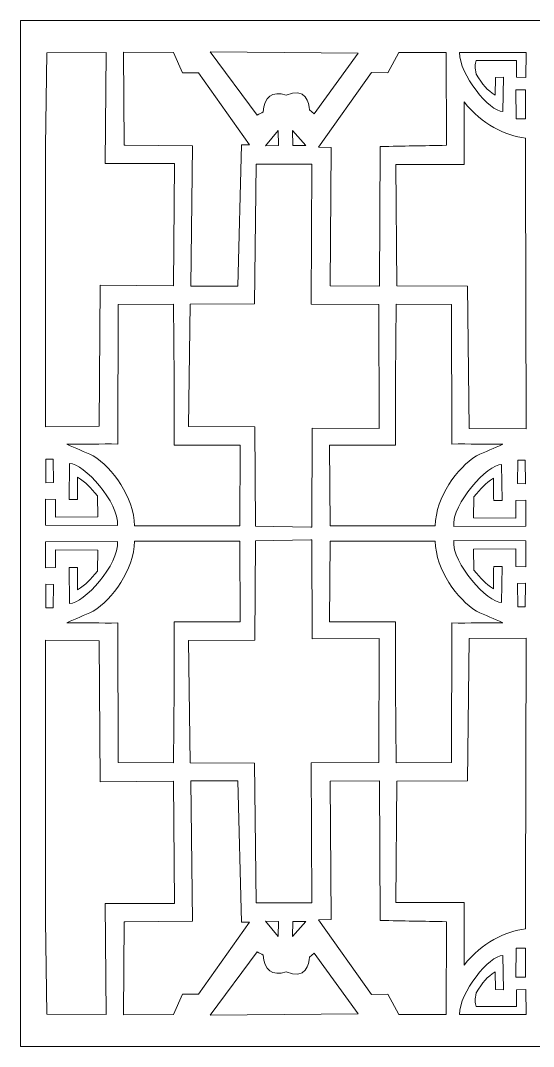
# Model space of a CAD drawing. Header units: centimetres. Extents: x 15.1 to 27.4, y 3.5 to 9.4.
# Drawn here: x 15.12 to 18.07, y 3.52 to 9.43 of the extents above; entities that cross this region are included whole.
import ezdxf

# ---------------------------------------------------------------- set-up
doc = ezdxf.new("R2010")
doc.units = ezdxf.units.CM
doc.header["$MEASUREMENT"] = 0
doc.layers.add('layer 1', color=7, linetype='Continuous')

msp = doc.modelspace()

# ---------------------------------------------------------------- linework, layer by layer
at = {"layer": 'layer 1', "color": 250, "lineweight": 9}
for points, knots in [([(15.11952, 9.42503), (15.11952, 9.42503), (21.02746, 9.42503), (21.02746, 9.42503), (21.02746, 9.42503), (21.02746, 9.42503), (21.02746, 3.51782), (21.02746, 3.51782), (21.02746, 3.51782), (21.02746, 3.51782), (15.11952, 3.51782), (15.11952, 3.51782), (15.11952, 3.51782), (15.11952, 3.51782), (15.11952, 9.42503), (15.11952, 9.42503)], [0, 0, 0, 0, 0.2, 0.2, 0.2, 0.2, 0.4, 0.4, 0.4, 0.4, 0.6, 0.6, 0.6, 0.6, 1, 1, 1, 1]), ([(15.2719, 9.23971), (15.2719, 9.23971), (15.26427, 8.69928), (15.26427, 8.69928), (15.26427, 8.69928), (15.26427, 8.69928), (15.26254, 7.08624), (15.26254, 7.08624), (15.26254, 7.08624), (15.26254, 7.08624), (15.57209, 7.08964), (15.57209, 7.08964), (15.57209, 7.08964), (15.57209, 7.08964), (15.57851, 7.90054), (15.57851, 7.90054), (15.57851, 7.90054), (15.57851, 7.90054), (16.00142, 7.8966), (16.00142, 7.8966), (16.00142, 7.8966), (16.00142, 7.8966), (16.00601, 8.6014), (16.00601, 8.6014), (16.00601, 8.6014), (16.00601, 8.6014), (15.6077, 8.60136), (15.6077, 8.60136), (15.6077, 8.60136), (15.6077, 8.60136), (15.6125, 9.24012), (15.6125, 9.24012), (15.6125, 9.24012), (15.6125, 9.24012), (15.2719, 9.23971), (15.2719, 9.23971)], [0, 0, 0, 0, 0.1, 0.1, 0.1, 0.1, 0.2, 0.2, 0.2, 0.2, 0.3, 0.3, 0.3, 0.3, 0.4, 0.4, 0.4, 0.4, 0.5, 0.5, 0.5, 0.5, 0.6, 0.6, 0.6, 0.6, 0.7, 0.7, 0.7, 0.7, 0.8, 0.8, 0.8, 0.8, 1, 1, 1, 1]), ([(15.7123, 9.24197), (15.7123, 9.24197), (15.7163, 8.70762), (15.7163, 8.70762), (15.7163, 8.70762), (15.7163, 8.70762), (15.72216, 8.70773), (15.72216, 8.70773), (15.72216, 8.70773), (15.72216, 8.70773), (16.10985, 8.70315), (16.10985, 8.70315), (16.10985, 8.70315), (16.10985, 8.70315), (16.10112, 7.89629), (16.10112, 7.89629), (16.10112, 7.89629), (16.10112, 7.89629), (16.37127, 7.89602), (16.37127, 7.89602), (16.37127, 7.89602), (16.37127, 7.89602), (16.39164, 8.70835), (16.39164, 8.70835), (16.39164, 8.70835), (16.39164, 8.70835), (16.43861, 8.70922), (16.43861, 8.70922), (16.43861, 8.70922), (16.43861, 8.70922), (16.1444, 9.12342), (16.1444, 9.12342), (16.1444, 9.12342), (16.1444, 9.12342), (16.05159, 9.12324), (16.05159, 9.12324), (16.05159, 9.12324), (16.05159, 9.12324), (16.00008, 9.24141), (16.00008, 9.24141), (16.00008, 9.24141), (16.00008, 9.24141), (15.7123, 9.24197), (15.7123, 9.24197)], [0, 0, 0, 0, 0.0833333, 0.0833333, 0.0833333, 0.0833333, 0.1666667, 0.1666667, 0.1666667, 0.1666667, 0.25, 0.25, 0.25, 0.25, 0.3333333, 0.3333333, 0.3333333, 0.3333333, 0.4166667, 0.4166667, 0.4166667, 0.4166667, 0.5, 0.5, 0.5, 0.5, 0.5833333, 0.5833333, 0.5833333, 0.5833333, 0.6666667, 0.6666667, 0.6666667, 0.6666667, 0.75, 0.75, 0.75, 0.75, 0.8333333, 0.8333333, 0.8333333, 0.8333333, 1, 1, 1, 1]), ([(16.21141, 9.24531), (16.21141, 9.24531), (16.48242, 8.88033), (16.48242, 8.88033), (16.48242, 8.88033), (16.49406, 8.88642), (16.50568, 8.89252), (16.51732, 8.8986), (16.51732, 8.8986), (16.5212, 8.98449), (16.56847, 9.0218), (16.64846, 8.99489), (16.64846, 8.99489), (16.75992, 9.04554), (16.78507, 8.94842), (16.78329, 8.91027), (16.78329, 8.91027), (16.78329, 8.91027), (16.81107, 8.88855), (16.81107, 8.88855), (16.81107, 8.88855), (16.81107, 8.88855), (17.06309, 9.23755), (17.06309, 9.23755), (17.06309, 9.23755), (17.06309, 9.23755), (16.21141, 9.24531), (16.21141, 9.24531)], [0, 0, 0, 0, 0.125, 0.125, 0.125, 0.125, 0.25, 0.25, 0.25, 0.25, 0.375, 0.375, 0.375, 0.375, 0.5, 0.5, 0.5, 0.5, 0.625, 0.625, 0.625, 0.625, 0.75, 0.75, 0.75, 0.75, 1, 1, 1, 1]), ([(17.29835, 9.24065), (17.29835, 9.24065), (17.2355, 9.12328), (17.2355, 9.12328), (17.2355, 9.12328), (17.2355, 9.12328), (17.14147, 9.12492), (17.14147, 9.12492), (17.14147, 9.12492), (17.14147, 9.12492), (16.83485, 8.69574), (16.83485, 8.69574), (16.83485, 8.69574), (16.83485, 8.69574), (16.90868, 8.69441), (16.90868, 8.69441), (16.90868, 8.69441), (16.90868, 8.69441), (16.90288, 7.89709), (16.90288, 7.89709), (16.90288, 7.89709), (16.90288, 7.89709), (17.18749, 7.89624), (17.18749, 7.89624), (17.18749, 7.89624), (17.18749, 7.89624), (17.19047, 8.69961), (17.19047, 8.69961), (17.19047, 8.69961), (17.32744, 8.70214), (17.43547, 8.70413), (17.57244, 8.70666), (17.57244, 8.70666), (17.57244, 8.70666), (17.5714, 9.24148), (17.5714, 9.24148), (17.5714, 9.24148), (17.5714, 9.24148), (17.29835, 9.24065), (17.29835, 9.24065)], [0, 0, 0, 0, 0.0909091, 0.0909091, 0.0909091, 0.0909091, 0.1818182, 0.1818182, 0.1818182, 0.1818182, 0.2727273, 0.2727273, 0.2727273, 0.2727273, 0.3636364, 0.3636364, 0.3636364, 0.3636364, 0.4545455, 0.4545455, 0.4545455, 0.4545455, 0.5454545, 0.5454545, 0.5454545, 0.5454545, 0.6363636, 0.6363636, 0.6363636, 0.6363636, 0.7272727, 0.7272727, 0.7272727, 0.7272727, 0.8181818, 0.8181818, 0.8181818, 0.8181818, 1, 1, 1, 1]), ([(17.8972, 8.90105), (17.82089, 8.89952), (17.6447, 9.11464), (17.64799, 9.24141), (17.64799, 9.24141), (17.64799, 9.24141), (18.03055, 9.23999), (18.03055, 9.23999), (18.03055, 9.23999), (18.03055, 9.23999), (18.03013, 9.09732), (18.03013, 9.09732), (18.03013, 9.09732), (18.03013, 9.09732), (17.97474, 9.09842), (17.97474, 9.09842), (17.97474, 9.09842), (17.97474, 9.09842), (17.97477, 9.19559), (17.97477, 9.19559), (17.97477, 9.19559), (17.97477, 9.19559), (17.74279, 9.19406), (17.74279, 9.19406), (17.74279, 9.19406), (17.73643, 9.17517), (17.73497, 9.15133), (17.74398, 9.11606), (17.74398, 9.11606), (17.78103, 9.05611), (17.80549, 9.02435), (17.85344, 8.99454), (17.85344, 8.99454), (17.85344, 8.99454), (17.85429, 9.09763), (17.85429, 9.09763), (17.85429, 9.09763), (17.85429, 9.09763), (17.9, 9.09824), (17.9, 9.09824), (17.9, 9.09824), (17.9, 9.09824), (17.8972, 8.90105), (17.8972, 8.90105)], [0, 0, 0, 0, 0.0833333, 0.0833333, 0.0833333, 0.0833333, 0.1666667, 0.1666667, 0.1666667, 0.1666667, 0.25, 0.25, 0.25, 0.25, 0.3333333, 0.3333333, 0.3333333, 0.3333333, 0.4166667, 0.4166667, 0.4166667, 0.4166667, 0.5, 0.5, 0.5, 0.5, 0.5833333, 0.5833333, 0.5833333, 0.5833333, 0.6666667, 0.6666667, 0.6666667, 0.6666667, 0.75, 0.75, 0.75, 0.75, 0.8333333, 0.8333333, 0.8333333, 0.8333333, 1, 1, 1, 1]), ([(17.97383, 8.85845), (17.97383, 8.85845), (17.97153, 9.02515), (17.97153, 9.02515), (17.97153, 9.02515), (17.97153, 9.02515), (18.02774, 9.0261), (18.02774, 9.0261), (18.02774, 9.0261), (18.02774, 9.0261), (18.02753, 8.85882), (18.02753, 8.85882), (18.02753, 8.85882), (18.02753, 8.85882), (17.97383, 8.85845), (17.97383, 8.85845)], [0, 0, 0, 0, 0.2, 0.2, 0.2, 0.2, 0.4, 0.4, 0.4, 0.4, 0.6, 0.6, 0.6, 0.6, 1, 1, 1, 1]), ([(17.67503, 8.95605), (17.67503, 8.95605), (17.67392, 8.59695), (17.67392, 8.59695), (17.67392, 8.59695), (17.67392, 8.59695), (17.28047, 8.59556), (17.28047, 8.59556), (17.28047, 8.59556), (17.28047, 8.59556), (17.28751, 7.89685), (17.28751, 7.89685), (17.28751, 7.89685), (17.28751, 7.89685), (17.69306, 7.89571), (17.69306, 7.89571), (17.69306, 7.89571), (17.69306, 7.89571), (17.7027, 7.07511), (17.7027, 7.07511), (17.7027, 7.07511), (17.7027, 7.07511), (18.03053, 7.07324), (18.03053, 7.07324), (18.03053, 7.07324), (18.03053, 7.07324), (18.0267, 8.57411), (18.0267, 8.57411), (18.0267, 8.57411), (18.02763, 8.68238), (18.02729, 8.63979), (18.02821, 8.74806), (18.02821, 8.74806), (17.91024, 8.76298), (17.77578, 8.82737), (17.67503, 8.95605)], [0, 0, 0, 0, 0.1, 0.1, 0.1, 0.1, 0.2, 0.2, 0.2, 0.2, 0.3, 0.3, 0.3, 0.3, 0.4, 0.4, 0.4, 0.4, 0.5, 0.5, 0.5, 0.5, 0.6, 0.6, 0.6, 0.6, 0.7, 0.7, 0.7, 0.7, 0.8, 0.8, 0.8, 0.8, 1, 1, 1, 1]), ([(16.60272, 8.79208), (16.60272, 8.79208), (16.52967, 8.70395), (16.52967, 8.70395), (16.52967, 8.70395), (16.52967, 8.70395), (16.60509, 8.70515), (16.60509, 8.70515), (16.60509, 8.70515), (16.60509, 8.70515), (16.60272, 8.79208), (16.60272, 8.79208)], [0, 0, 0, 0, 0.25, 0.25, 0.25, 0.25, 0.5, 0.5, 0.5, 0.5, 1, 1, 1, 1]), ([(16.68622, 8.79132), (16.68622, 8.79132), (16.68692, 8.70507), (16.68692, 8.70507), (16.68692, 8.70507), (16.68692, 8.70507), (16.76178, 8.7052), (16.76178, 8.7052), (16.76178, 8.7052), (16.76178, 8.7052), (16.68622, 8.79132), (16.68622, 8.79132)], [0, 0, 0, 0, 0.25, 0.25, 0.25, 0.25, 0.5, 0.5, 0.5, 0.5, 1, 1, 1, 1]), ([(16.09729, 7.79267), (16.09729, 7.79267), (16.08682, 7.08777), (16.08682, 7.08777), (16.08682, 7.08777), (16.08682, 7.08777), (16.46875, 7.08585), (16.46875, 7.08585), (16.46875, 7.08585), (16.46875, 7.08585), (16.47326, 6.5135), (16.47326, 6.5135), (16.47326, 6.5135), (16.47326, 6.5135), (16.79049, 6.50762), (16.79049, 6.50762), (16.79049, 6.50762), (16.79049, 6.50762), (16.79627, 6.50771), (16.79627, 6.50771), (16.79627, 6.50771), (16.79627, 6.50771), (16.79947, 7.07764), (16.79947, 7.07764), (16.79947, 7.07764), (16.79947, 7.07764), (17.18473, 7.07648), (17.18473, 7.07648), (17.18473, 7.07648), (17.18473, 7.07648), (17.18379, 7.78923), (17.18379, 7.78923), (17.18379, 7.78923), (17.18379, 7.78923), (16.79401, 7.79213), (16.79401, 7.79213), (16.79401, 7.79213), (16.79401, 7.79213), (16.79623, 8.59873), (16.79623, 8.59873), (16.79623, 8.59873), (16.79623, 8.59873), (16.47588, 8.59833), (16.47588, 8.59833), (16.47588, 8.59833), (16.47588, 8.59833), (16.46725, 7.79363), (16.46725, 7.79363), (16.46725, 7.79363), (16.46725, 7.79363), (16.09729, 7.79267), (16.09729, 7.79267)], [0, 0, 0, 0, 0.0714286, 0.0714286, 0.0714286, 0.0714286, 0.1428571, 0.1428571, 0.1428571, 0.1428571, 0.2142857, 0.2142857, 0.2142857, 0.2142857, 0.2857143, 0.2857143, 0.2857143, 0.2857143, 0.3571429, 0.3571429, 0.3571429, 0.3571429, 0.4285714, 0.4285714, 0.4285714, 0.4285714, 0.5, 0.5, 0.5, 0.5, 0.5714286, 0.5714286, 0.5714286, 0.5714286, 0.6428571, 0.6428571, 0.6428571, 0.6428571, 0.7142857, 0.7142857, 0.7142857, 0.7142857, 0.7857143, 0.7857143, 0.7857143, 0.7857143, 0.8571429, 0.8571429, 0.8571429, 0.8571429, 1, 1, 1, 1]), ([(15.99989, 7.79108), (15.99989, 7.79108), (16.00371, 7.36231), (16.00371, 7.36231), (16.00371, 7.36231), (16.00371, 7.36231), (16.00508, 6.98017), (16.00508, 6.98017), (16.00508, 6.98017), (16.00508, 6.98017), (16.38425, 6.97943), (16.38425, 6.97943), (16.38425, 6.97943), (16.38425, 6.97943), (16.38155, 6.51555), (16.38155, 6.51555), (16.38155, 6.51555), (16.17994, 6.51536), (15.97828, 6.51517), (15.77667, 6.51498), (15.77667, 6.51498), (15.77116, 6.68341), (15.64979, 6.85013), (15.53748, 6.91872), (15.53748, 6.91872), (15.48703, 6.94314), (15.43657, 6.96138), (15.38613, 6.9858), (15.38613, 6.9858), (15.48396, 6.98399), (15.58183, 6.98837), (15.67966, 6.98657), (15.67966, 6.98657), (15.67966, 6.98657), (15.68219, 7.79085), (15.68219, 7.79085), (15.68219, 7.79085), (15.68219, 7.79085), (15.99989, 7.79108), (15.99989, 7.79108)], [0, 0, 0, 0, 0.0909091, 0.0909091, 0.0909091, 0.0909091, 0.1818182, 0.1818182, 0.1818182, 0.1818182, 0.2727273, 0.2727273, 0.2727273, 0.2727273, 0.3636364, 0.3636364, 0.3636364, 0.3636364, 0.4545455, 0.4545455, 0.4545455, 0.4545455, 0.5454545, 0.5454545, 0.5454545, 0.5454545, 0.6363636, 0.6363636, 0.6363636, 0.6363636, 0.7272727, 0.7272727, 0.7272727, 0.7272727, 0.8181818, 0.8181818, 0.8181818, 0.8181818, 1, 1, 1, 1]), ([(17.28359, 7.79108), (17.28359, 7.79108), (17.27977, 7.36231), (17.27977, 7.36231), (17.27977, 7.36231), (17.27977, 7.36231), (17.2784, 6.98017), (17.2784, 6.98017), (17.2784, 6.98017), (17.2784, 6.98017), (16.89923, 6.97943), (16.89923, 6.97943), (16.89923, 6.97943), (16.89923, 6.97943), (16.90193, 6.51555), (16.90193, 6.51555), (16.90193, 6.51555), (17.10354, 6.51536), (17.3052, 6.51517), (17.50681, 6.51498), (17.50681, 6.51498), (17.51232, 6.68341), (17.63369, 6.85013), (17.746, 6.91872), (17.746, 6.91872), (17.79645, 6.94314), (17.84691, 6.96138), (17.89735, 6.9858), (17.89735, 6.9858), (17.79952, 6.98399), (17.70165, 6.98837), (17.60382, 6.98657), (17.60382, 6.98657), (17.60382, 6.98657), (17.60129, 7.79085), (17.60129, 7.79085), (17.60129, 7.79085), (17.60129, 7.79085), (17.28359, 7.79108), (17.28359, 7.79108)], [0, 0, 0, 0, 0.0909091, 0.0909091, 0.0909091, 0.0909091, 0.1818182, 0.1818182, 0.1818182, 0.1818182, 0.2727273, 0.2727273, 0.2727273, 0.2727273, 0.3636364, 0.3636364, 0.3636364, 0.3636364, 0.4545455, 0.4545455, 0.4545455, 0.4545455, 0.5454545, 0.5454545, 0.5454545, 0.5454545, 0.6363636, 0.6363636, 0.6363636, 0.6363636, 0.7272727, 0.7272727, 0.7272727, 0.7272727, 0.8181818, 0.8181818, 0.8181818, 0.8181818, 1, 1, 1, 1]), ([(15.40235, 6.87426), (15.48237, 6.87587), (15.68905, 6.65024), (15.67785, 6.51732), (15.67785, 6.51732), (15.67785, 6.51732), (15.26253, 6.51886), (15.26253, 6.51886), (15.26253, 6.51886), (15.26253, 6.51886), (15.26296, 6.66846), (15.26296, 6.66846), (15.26296, 6.66846), (15.26296, 6.66846), (15.32105, 6.6673), (15.32105, 6.6673), (15.32105, 6.6673), (15.32105, 6.6673), (15.32101, 6.56542), (15.32101, 6.56542), (15.32101, 6.56542), (15.32101, 6.56542), (15.56426, 6.56702), (15.56426, 6.56702), (15.56426, 6.56702), (15.56426, 6.56702), (15.56235, 6.68766), (15.56235, 6.68766), (15.56235, 6.68766), (15.51898, 6.73821), (15.49858, 6.7644), (15.44831, 6.79566), (15.44831, 6.79566), (15.44777, 6.76643), (15.44988, 6.70666), (15.44734, 6.66813), (15.44734, 6.66813), (15.44734, 6.66813), (15.39942, 6.66749), (15.39942, 6.66749), (15.39942, 6.66749), (15.39942, 6.66749), (15.40235, 6.87426), (15.40235, 6.87426)], [0, 0, 0, 0, 0.0833333, 0.0833333, 0.0833333, 0.0833333, 0.1666667, 0.1666667, 0.1666667, 0.1666667, 0.25, 0.25, 0.25, 0.25, 0.3333333, 0.3333333, 0.3333333, 0.3333333, 0.4166667, 0.4166667, 0.4166667, 0.4166667, 0.5, 0.5, 0.5, 0.5, 0.5833333, 0.5833333, 0.5833333, 0.5833333, 0.6666667, 0.6666667, 0.6666667, 0.6666667, 0.75, 0.75, 0.75, 0.75, 0.8333333, 0.8333333, 0.8333333, 0.8333333, 1, 1, 1, 1]), ([(15.30787, 6.90033), (15.30787, 6.90033), (15.30968, 6.76485), (15.30968, 6.76485), (15.30968, 6.76485), (15.30968, 6.76485), (15.26534, 6.76407), (15.26534, 6.76407), (15.26534, 6.76407), (15.26534, 6.76407), (15.2655, 6.90003), (15.2655, 6.90003), (15.2655, 6.90003), (15.2655, 6.90003), (15.30787, 6.90033), (15.30787, 6.90033)], [0, 0, 0, 0, 0.2, 0.2, 0.2, 0.2, 0.4, 0.4, 0.4, 0.4, 0.6, 0.6, 0.6, 0.6, 1, 1, 1, 1]), ([(17.8897, 6.86827), (17.80968, 6.86988), (17.60299, 6.64425), (17.61419, 6.51133), (17.61419, 6.51133), (17.61419, 6.51133), (18.02952, 6.51287), (18.02952, 6.51287), (18.02952, 6.51287), (18.02952, 6.51287), (18.02908, 6.66247), (18.02908, 6.66247), (18.02908, 6.66247), (18.02908, 6.66247), (17.971, 6.66131), (17.971, 6.66131), (17.971, 6.66131), (17.971, 6.66131), (17.97103, 6.55943), (17.97103, 6.55943), (17.97103, 6.55943), (17.97103, 6.55943), (17.72778, 6.56103), (17.72778, 6.56103), (17.72778, 6.56103), (17.72778, 6.56103), (17.72969, 6.68167), (17.72969, 6.68167), (17.72969, 6.68167), (17.77306, 6.73222), (17.79346, 6.75841), (17.84374, 6.78967), (17.84374, 6.78967), (17.84428, 6.76044), (17.84216, 6.70067), (17.8447, 6.66215), (17.8447, 6.66215), (17.8447, 6.66215), (17.89263, 6.6615), (17.89263, 6.6615), (17.89263, 6.6615), (17.89263, 6.6615), (17.8897, 6.86827), (17.8897, 6.86827)], [0, 0, 0, 0, 0.0833333, 0.0833333, 0.0833333, 0.0833333, 0.1666667, 0.1666667, 0.1666667, 0.1666667, 0.25, 0.25, 0.25, 0.25, 0.3333333, 0.3333333, 0.3333333, 0.3333333, 0.4166667, 0.4166667, 0.4166667, 0.4166667, 0.5, 0.5, 0.5, 0.5, 0.5833333, 0.5833333, 0.5833333, 0.5833333, 0.6666667, 0.6666667, 0.6666667, 0.6666667, 0.75, 0.75, 0.75, 0.75, 0.8333333, 0.8333333, 0.8333333, 0.8333333, 1, 1, 1, 1]), ([(17.98418, 6.89434), (17.98418, 6.89434), (17.98236, 6.75886), (17.98236, 6.75886), (17.98236, 6.75886), (17.98236, 6.75886), (18.02671, 6.75808), (18.02671, 6.75808), (18.02671, 6.75808), (18.02671, 6.75808), (18.02654, 6.89404), (18.02654, 6.89404), (18.02654, 6.89404), (18.02654, 6.89404), (17.98418, 6.89434), (17.98418, 6.89434)], [0, 0, 0, 0, 0.2, 0.2, 0.2, 0.2, 0.4, 0.4, 0.4, 0.4, 0.6, 0.6, 0.6, 0.6, 1, 1, 1, 1]), ([(15.40235, 6.06858), (15.48237, 6.06698), (15.68905, 6.2926), (15.67785, 6.42553), (15.67785, 6.42553), (15.67785, 6.42553), (15.26253, 6.42398), (15.26253, 6.42398), (15.26253, 6.42398), (15.26253, 6.42398), (15.26296, 6.27439), (15.26296, 6.27439), (15.26296, 6.27439), (15.26296, 6.27439), (15.32105, 6.27554), (15.32105, 6.27554), (15.32105, 6.27554), (15.32105, 6.27554), (15.32101, 6.37743), (15.32101, 6.37743), (15.32101, 6.37743), (15.32101, 6.37743), (15.56426, 6.37583), (15.56426, 6.37583), (15.56426, 6.37583), (15.56426, 6.37583), (15.56235, 6.25519), (15.56235, 6.25519), (15.56235, 6.25519), (15.51898, 6.20463), (15.49858, 6.17845), (15.44831, 6.14719), (15.44831, 6.14719), (15.44777, 6.17641), (15.44988, 6.23618), (15.44734, 6.27471), (15.44734, 6.27471), (15.44734, 6.27471), (15.39942, 6.27535), (15.39942, 6.27535), (15.39942, 6.27535), (15.39942, 6.27535), (15.40235, 6.06858), (15.40235, 6.06858)], [0, 0, 0, 0, 0.0833333, 0.0833333, 0.0833333, 0.0833333, 0.1666667, 0.1666667, 0.1666667, 0.1666667, 0.25, 0.25, 0.25, 0.25, 0.3333333, 0.3333333, 0.3333333, 0.3333333, 0.4166667, 0.4166667, 0.4166667, 0.4166667, 0.5, 0.5, 0.5, 0.5, 0.5833333, 0.5833333, 0.5833333, 0.5833333, 0.6666667, 0.6666667, 0.6666667, 0.6666667, 0.75, 0.75, 0.75, 0.75, 0.8333333, 0.8333333, 0.8333333, 0.8333333, 1, 1, 1, 1]), ([(15.99989, 5.15177), (15.99989, 5.15177), (16.00371, 5.58054), (16.00371, 5.58054), (16.00371, 5.58054), (16.00371, 5.58054), (16.00508, 5.96267), (16.00508, 5.96267), (16.00508, 5.96267), (16.00508, 5.96267), (16.38425, 5.96342), (16.38425, 5.96342), (16.38425, 5.96342), (16.38425, 5.96342), (16.38155, 6.4273), (16.38155, 6.4273), (16.38155, 6.4273), (16.17994, 6.42749), (15.97828, 6.42768), (15.77667, 6.42787), (15.77667, 6.42787), (15.77116, 6.25943), (15.64979, 6.09272), (15.53748, 6.02412), (15.53748, 6.02412), (15.48703, 5.9997), (15.43657, 5.98147), (15.38613, 5.95705), (15.38613, 5.95705), (15.48396, 5.95885), (15.58183, 5.95447), (15.67966, 5.95628), (15.67966, 5.95628), (15.67966, 5.95628), (15.68219, 5.15199), (15.68219, 5.15199), (15.68219, 5.15199), (15.68219, 5.15199), (15.99989, 5.15177), (15.99989, 5.15177)], [0, 0, 0, 0, 0.0909091, 0.0909091, 0.0909091, 0.0909091, 0.1818182, 0.1818182, 0.1818182, 0.1818182, 0.2727273, 0.2727273, 0.2727273, 0.2727273, 0.3636364, 0.3636364, 0.3636364, 0.3636364, 0.4545455, 0.4545455, 0.4545455, 0.4545455, 0.5454545, 0.5454545, 0.5454545, 0.5454545, 0.6363636, 0.6363636, 0.6363636, 0.6363636, 0.7272727, 0.7272727, 0.7272727, 0.7272727, 0.8181818, 0.8181818, 0.8181818, 0.8181818, 1, 1, 1, 1]), ([(16.09729, 5.15018), (16.09729, 5.15018), (16.08682, 5.85508), (16.08682, 5.85508), (16.08682, 5.85508), (16.08682, 5.85508), (16.46875, 5.85699), (16.46875, 5.85699), (16.46875, 5.85699), (16.46875, 5.85699), (16.47326, 6.42934), (16.47326, 6.42934), (16.47326, 6.42934), (16.47326, 6.42934), (16.79049, 6.43522), (16.79049, 6.43522), (16.79049, 6.43522), (16.79049, 6.43522), (16.79627, 6.43513), (16.79627, 6.43513), (16.79627, 6.43513), (16.79627, 6.43513), (16.79947, 5.8652), (16.79947, 5.8652), (16.79947, 5.8652), (16.79947, 5.8652), (17.18473, 5.86636), (17.18473, 5.86636), (17.18473, 5.86636), (17.18473, 5.86636), (17.18379, 5.15361), (17.18379, 5.15361), (17.18379, 5.15361), (17.18379, 5.15361), (16.79401, 5.15072), (16.79401, 5.15072), (16.79401, 5.15072), (16.79401, 5.15072), (16.79623, 4.34411), (16.79623, 4.34411), (16.79623, 4.34411), (16.79623, 4.34411), (16.47588, 4.34452), (16.47588, 4.34452), (16.47588, 4.34452), (16.47588, 4.34452), (16.46725, 5.14922), (16.46725, 5.14922), (16.46725, 5.14922), (16.46725, 5.14922), (16.09729, 5.15018), (16.09729, 5.15018)], [0, 0, 0, 0, 0.0714286, 0.0714286, 0.0714286, 0.0714286, 0.1428571, 0.1428571, 0.1428571, 0.1428571, 0.2142857, 0.2142857, 0.2142857, 0.2142857, 0.2857143, 0.2857143, 0.2857143, 0.2857143, 0.3571429, 0.3571429, 0.3571429, 0.3571429, 0.4285714, 0.4285714, 0.4285714, 0.4285714, 0.5, 0.5, 0.5, 0.5, 0.5714286, 0.5714286, 0.5714286, 0.5714286, 0.6428571, 0.6428571, 0.6428571, 0.6428571, 0.7142857, 0.7142857, 0.7142857, 0.7142857, 0.7857143, 0.7857143, 0.7857143, 0.7857143, 0.8571429, 0.8571429, 0.8571429, 0.8571429, 1, 1, 1, 1]), ([(17.28359, 5.15177), (17.28359, 5.15177), (17.27977, 5.58054), (17.27977, 5.58054), (17.27977, 5.58054), (17.27977, 5.58054), (17.2784, 5.96267), (17.2784, 5.96267), (17.2784, 5.96267), (17.2784, 5.96267), (16.89923, 5.96342), (16.89923, 5.96342), (16.89923, 5.96342), (16.89923, 5.96342), (16.90193, 6.4273), (16.90193, 6.4273), (16.90193, 6.4273), (17.10354, 6.42749), (17.3052, 6.42768), (17.50681, 6.42787), (17.50681, 6.42787), (17.51232, 6.25943), (17.63369, 6.09272), (17.746, 6.02412), (17.746, 6.02412), (17.79645, 5.9997), (17.84691, 5.98147), (17.89735, 5.95705), (17.89735, 5.95705), (17.79952, 5.95885), (17.70165, 5.95447), (17.60382, 5.95628), (17.60382, 5.95628), (17.60382, 5.95628), (17.60129, 5.15199), (17.60129, 5.15199), (17.60129, 5.15199), (17.60129, 5.15199), (17.28359, 5.15177), (17.28359, 5.15177)], [0, 0, 0, 0, 0.0909091, 0.0909091, 0.0909091, 0.0909091, 0.1818182, 0.1818182, 0.1818182, 0.1818182, 0.2727273, 0.2727273, 0.2727273, 0.2727273, 0.3636364, 0.3636364, 0.3636364, 0.3636364, 0.4545455, 0.4545455, 0.4545455, 0.4545455, 0.5454545, 0.5454545, 0.5454545, 0.5454545, 0.6363636, 0.6363636, 0.6363636, 0.6363636, 0.7272727, 0.7272727, 0.7272727, 0.7272727, 0.8181818, 0.8181818, 0.8181818, 0.8181818, 1, 1, 1, 1]), ([(17.8897, 6.07457), (17.80968, 6.07297), (17.60299, 6.29859), (17.61419, 6.43152), (17.61419, 6.43152), (17.61419, 6.43152), (18.02952, 6.42997), (18.02952, 6.42997), (18.02952, 6.42997), (18.02952, 6.42997), (18.02908, 6.28038), (18.02908, 6.28038), (18.02908, 6.28038), (18.02908, 6.28038), (17.971, 6.28153), (17.971, 6.28153), (17.971, 6.28153), (17.971, 6.28153), (17.97103, 6.38342), (17.97103, 6.38342), (17.97103, 6.38342), (17.97103, 6.38342), (17.72778, 6.38182), (17.72778, 6.38182), (17.72778, 6.38182), (17.72778, 6.38182), (17.72969, 6.26118), (17.72969, 6.26118), (17.72969, 6.26118), (17.77306, 6.21062), (17.79346, 6.18444), (17.84374, 6.15318), (17.84374, 6.15318), (17.84428, 6.1824), (17.84216, 6.24217), (17.8447, 6.2807), (17.8447, 6.2807), (17.8447, 6.2807), (17.89263, 6.28134), (17.89263, 6.28134), (17.89263, 6.28134), (17.89263, 6.28134), (17.8897, 6.07457), (17.8897, 6.07457)], [0, 0, 0, 0, 0.0833333, 0.0833333, 0.0833333, 0.0833333, 0.1666667, 0.1666667, 0.1666667, 0.1666667, 0.25, 0.25, 0.25, 0.25, 0.3333333, 0.3333333, 0.3333333, 0.3333333, 0.4166667, 0.4166667, 0.4166667, 0.4166667, 0.5, 0.5, 0.5, 0.5, 0.5833333, 0.5833333, 0.5833333, 0.5833333, 0.6666667, 0.6666667, 0.6666667, 0.6666667, 0.75, 0.75, 0.75, 0.75, 0.8333333, 0.8333333, 0.8333333, 0.8333333, 1, 1, 1, 1]), ([(15.30787, 6.04252), (15.30787, 6.04252), (15.30968, 6.178), (15.30968, 6.178), (15.30968, 6.178), (15.30968, 6.178), (15.26534, 6.17878), (15.26534, 6.17878), (15.26534, 6.17878), (15.26534, 6.17878), (15.2655, 6.04282), (15.2655, 6.04282), (15.2655, 6.04282), (15.2655, 6.04282), (15.30787, 6.04252), (15.30787, 6.04252)], [0, 0, 0, 0, 0.2, 0.2, 0.2, 0.2, 0.4, 0.4, 0.4, 0.4, 0.6, 0.6, 0.6, 0.6, 1, 1, 1, 1]), ([(17.98418, 6.0485), (17.98418, 6.0485), (17.98236, 6.18399), (17.98236, 6.18399), (17.98236, 6.18399), (17.98236, 6.18399), (18.02671, 6.18476), (18.02671, 6.18476), (18.02671, 6.18476), (18.02671, 6.18476), (18.02654, 6.0488), (18.02654, 6.0488), (18.02654, 6.0488), (18.02654, 6.0488), (17.98418, 6.0485), (17.98418, 6.0485)], [0, 0, 0, 0, 0.2, 0.2, 0.2, 0.2, 0.4, 0.4, 0.4, 0.4, 0.6, 0.6, 0.6, 0.6, 1, 1, 1, 1]), ([(15.2719, 3.70314), (15.2719, 3.70314), (15.26427, 4.24357), (15.26427, 4.24357), (15.26427, 4.24357), (15.26427, 4.24357), (15.26254, 5.8566), (15.26254, 5.8566), (15.26254, 5.8566), (15.26254, 5.8566), (15.57209, 5.8532), (15.57209, 5.8532), (15.57209, 5.8532), (15.57209, 5.8532), (15.57851, 5.0423), (15.57851, 5.0423), (15.57851, 5.0423), (15.57851, 5.0423), (16.00142, 5.04625), (16.00142, 5.04625), (16.00142, 5.04625), (16.00142, 5.04625), (16.00601, 4.34144), (16.00601, 4.34144), (16.00601, 4.34144), (16.00601, 4.34144), (15.6077, 4.34148), (15.6077, 4.34148), (15.6077, 4.34148), (15.6077, 4.34148), (15.6125, 3.70272), (15.6125, 3.70272), (15.6125, 3.70272), (15.6125, 3.70272), (15.2719, 3.70314), (15.2719, 3.70314)], [0, 0, 0, 0, 0.1, 0.1, 0.1, 0.1, 0.2, 0.2, 0.2, 0.2, 0.3, 0.3, 0.3, 0.3, 0.4, 0.4, 0.4, 0.4, 0.5, 0.5, 0.5, 0.5, 0.6, 0.6, 0.6, 0.6, 0.7, 0.7, 0.7, 0.7, 0.8, 0.8, 0.8, 0.8, 1, 1, 1, 1]), ([(17.67503, 3.9868), (17.67503, 3.9868), (17.67392, 4.34589), (17.67392, 4.34589), (17.67392, 4.34589), (17.67392, 4.34589), (17.28047, 4.34729), (17.28047, 4.34729), (17.28047, 4.34729), (17.28047, 4.34729), (17.28751, 5.04599), (17.28751, 5.04599), (17.28751, 5.04599), (17.28751, 5.04599), (17.69306, 5.04714), (17.69306, 5.04714), (17.69306, 5.04714), (17.69306, 5.04714), (17.7027, 5.86773), (17.7027, 5.86773), (17.7027, 5.86773), (17.7027, 5.86773), (18.03053, 5.8696), (18.03053, 5.8696), (18.03053, 5.8696), (18.03053, 5.8696), (18.0267, 4.36874), (18.0267, 4.36874), (18.0267, 4.36874), (18.02763, 4.26047), (18.02729, 4.30306), (18.02821, 4.19479), (18.02821, 4.19479), (17.91024, 4.17987), (17.77578, 4.11547), (17.67503, 3.9868)], [0, 0, 0, 0, 0.1, 0.1, 0.1, 0.1, 0.2, 0.2, 0.2, 0.2, 0.3, 0.3, 0.3, 0.3, 0.4, 0.4, 0.4, 0.4, 0.5, 0.5, 0.5, 0.5, 0.6, 0.6, 0.6, 0.6, 0.7, 0.7, 0.7, 0.7, 0.8, 0.8, 0.8, 0.8, 1, 1, 1, 1]), ([(15.7123, 3.70088), (15.7123, 3.70088), (15.7163, 4.23522), (15.7163, 4.23522), (15.7163, 4.23522), (15.7163, 4.23522), (15.72216, 4.23511), (15.72216, 4.23511), (15.72216, 4.23511), (15.72216, 4.23511), (16.10985, 4.23969), (16.10985, 4.23969), (16.10985, 4.23969), (16.10985, 4.23969), (16.10112, 5.04656), (16.10112, 5.04656), (16.10112, 5.04656), (16.10112, 5.04656), (16.37127, 5.04683), (16.37127, 5.04683), (16.37127, 5.04683), (16.37127, 5.04683), (16.39164, 4.23449), (16.39164, 4.23449), (16.39164, 4.23449), (16.39164, 4.23449), (16.43861, 4.23362), (16.43861, 4.23362), (16.43861, 4.23362), (16.43861, 4.23362), (16.1444, 3.81943), (16.1444, 3.81943), (16.1444, 3.81943), (16.1444, 3.81943), (16.05159, 3.8196), (16.05159, 3.8196), (16.05159, 3.8196), (16.05159, 3.8196), (16.00008, 3.70143), (16.00008, 3.70143), (16.00008, 3.70143), (16.00008, 3.70143), (15.7123, 3.70088), (15.7123, 3.70088)], [0, 0, 0, 0, 0.0833333, 0.0833333, 0.0833333, 0.0833333, 0.1666667, 0.1666667, 0.1666667, 0.1666667, 0.25, 0.25, 0.25, 0.25, 0.3333333, 0.3333333, 0.3333333, 0.3333333, 0.4166667, 0.4166667, 0.4166667, 0.4166667, 0.5, 0.5, 0.5, 0.5, 0.5833333, 0.5833333, 0.5833333, 0.5833333, 0.6666667, 0.6666667, 0.6666667, 0.6666667, 0.75, 0.75, 0.75, 0.75, 0.8333333, 0.8333333, 0.8333333, 0.8333333, 1, 1, 1, 1]), ([(17.29835, 3.70219), (17.29835, 3.70219), (17.2355, 3.81957), (17.2355, 3.81957), (17.2355, 3.81957), (17.2355, 3.81957), (17.14147, 3.81792), (17.14147, 3.81792), (17.14147, 3.81792), (17.14147, 3.81792), (16.83485, 4.24711), (16.83485, 4.24711), (16.83485, 4.24711), (16.83485, 4.24711), (16.90868, 4.24844), (16.90868, 4.24844), (16.90868, 4.24844), (16.90868, 4.24844), (16.90288, 5.04576), (16.90288, 5.04576), (16.90288, 5.04576), (16.90288, 5.04576), (17.18749, 5.04661), (17.18749, 5.04661), (17.18749, 5.04661), (17.18749, 5.04661), (17.19047, 4.24323), (17.19047, 4.24323), (17.19047, 4.24323), (17.32744, 4.2407), (17.43547, 4.23871), (17.57244, 4.23618), (17.57244, 4.23618), (17.57244, 4.23618), (17.5714, 3.70137), (17.5714, 3.70137), (17.5714, 3.70137), (17.5714, 3.70137), (17.29835, 3.70219), (17.29835, 3.70219)], [0, 0, 0, 0, 0.0909091, 0.0909091, 0.0909091, 0.0909091, 0.1818182, 0.1818182, 0.1818182, 0.1818182, 0.2727273, 0.2727273, 0.2727273, 0.2727273, 0.3636364, 0.3636364, 0.3636364, 0.3636364, 0.4545455, 0.4545455, 0.4545455, 0.4545455, 0.5454545, 0.5454545, 0.5454545, 0.5454545, 0.6363636, 0.6363636, 0.6363636, 0.6363636, 0.7272727, 0.7272727, 0.7272727, 0.7272727, 0.8181818, 0.8181818, 0.8181818, 0.8181818, 1, 1, 1, 1]), ([(16.60272, 4.15077), (16.60272, 4.15077), (16.52967, 4.23889), (16.52967, 4.23889), (16.52967, 4.23889), (16.52967, 4.23889), (16.60509, 4.2377), (16.60509, 4.2377), (16.60509, 4.2377), (16.60509, 4.2377), (16.60272, 4.15077), (16.60272, 4.15077)], [0, 0, 0, 0, 0.25, 0.25, 0.25, 0.25, 0.5, 0.5, 0.5, 0.5, 1, 1, 1, 1]), ([(16.68622, 4.15153), (16.68622, 4.15153), (16.68692, 4.23778), (16.68692, 4.23778), (16.68692, 4.23778), (16.68692, 4.23778), (16.76178, 4.23764), (16.76178, 4.23764), (16.76178, 4.23764), (16.76178, 4.23764), (16.68622, 4.15153), (16.68622, 4.15153)], [0, 0, 0, 0, 0.25, 0.25, 0.25, 0.25, 0.5, 0.5, 0.5, 0.5, 1, 1, 1, 1]), ([(17.97383, 4.0844), (17.97383, 4.0844), (17.97153, 3.9177), (17.97153, 3.9177), (17.97153, 3.9177), (17.97153, 3.9177), (18.02774, 3.91674), (18.02774, 3.91674), (18.02774, 3.91674), (18.02774, 3.91674), (18.02753, 4.08403), (18.02753, 4.08403), (18.02753, 4.08403), (18.02753, 4.08403), (17.97383, 4.0844), (17.97383, 4.0844)], [0, 0, 0, 0, 0.2, 0.2, 0.2, 0.2, 0.4, 0.4, 0.4, 0.4, 0.6, 0.6, 0.6, 0.6, 1, 1, 1, 1]), ([(16.21141, 3.69753), (16.21141, 3.69753), (16.48242, 4.06251), (16.48242, 4.06251), (16.48242, 4.06251), (16.49406, 4.05643), (16.50568, 4.05033), (16.51732, 4.04425), (16.51732, 4.04425), (16.5212, 3.95836), (16.56847, 3.92105), (16.64846, 3.94796), (16.64846, 3.94796), (16.75992, 3.89731), (16.78507, 3.99443), (16.78329, 4.03258), (16.78329, 4.03258), (16.78329, 4.03258), (16.81107, 4.05429), (16.81107, 4.05429), (16.81107, 4.05429), (16.81107, 4.05429), (17.06309, 3.7053), (17.06309, 3.7053), (17.06309, 3.7053), (17.06309, 3.7053), (16.21141, 3.69753), (16.21141, 3.69753)], [0, 0, 0, 0, 0.125, 0.125, 0.125, 0.125, 0.25, 0.25, 0.25, 0.25, 0.375, 0.375, 0.375, 0.375, 0.5, 0.5, 0.5, 0.5, 0.625, 0.625, 0.625, 0.625, 0.75, 0.75, 0.75, 0.75, 1, 1, 1, 1]), ([(17.8972, 4.04179), (17.82089, 4.04332), (17.6447, 3.8282), (17.64799, 3.70143), (17.64799, 3.70143), (17.64799, 3.70143), (18.03055, 3.70286), (18.03055, 3.70286), (18.03055, 3.70286), (18.03055, 3.70286), (18.03013, 3.84552), (18.03013, 3.84552), (18.03013, 3.84552), (18.03013, 3.84552), (17.97474, 3.84442), (17.97474, 3.84442), (17.97474, 3.84442), (17.97474, 3.84442), (17.97477, 3.74726), (17.97477, 3.74726), (17.97477, 3.74726), (17.97477, 3.74726), (17.74279, 3.74878), (17.74279, 3.74878), (17.74279, 3.74878), (17.73643, 3.76768), (17.73497, 3.79151), (17.74398, 3.82678), (17.74398, 3.82678), (17.78103, 3.88673), (17.80549, 3.91849), (17.85344, 3.94831), (17.85344, 3.94831), (17.85344, 3.94831), (17.85429, 3.84521), (17.85429, 3.84521), (17.85429, 3.84521), (17.85429, 3.84521), (17.9, 3.8446), (17.9, 3.8446), (17.9, 3.8446), (17.9, 3.8446), (17.8972, 4.04179), (17.8972, 4.04179)], [0, 0, 0, 0, 0.0833333, 0.0833333, 0.0833333, 0.0833333, 0.1666667, 0.1666667, 0.1666667, 0.1666667, 0.25, 0.25, 0.25, 0.25, 0.3333333, 0.3333333, 0.3333333, 0.3333333, 0.4166667, 0.4166667, 0.4166667, 0.4166667, 0.5, 0.5, 0.5, 0.5, 0.5833333, 0.5833333, 0.5833333, 0.5833333, 0.6666667, 0.6666667, 0.6666667, 0.6666667, 0.75, 0.75, 0.75, 0.75, 0.8333333, 0.8333333, 0.8333333, 0.8333333, 1, 1, 1, 1])]:
    msp.add_open_spline(points, degree=3, knots=knots, dxfattribs=at)

doc.saveas('drawing.dxf')
